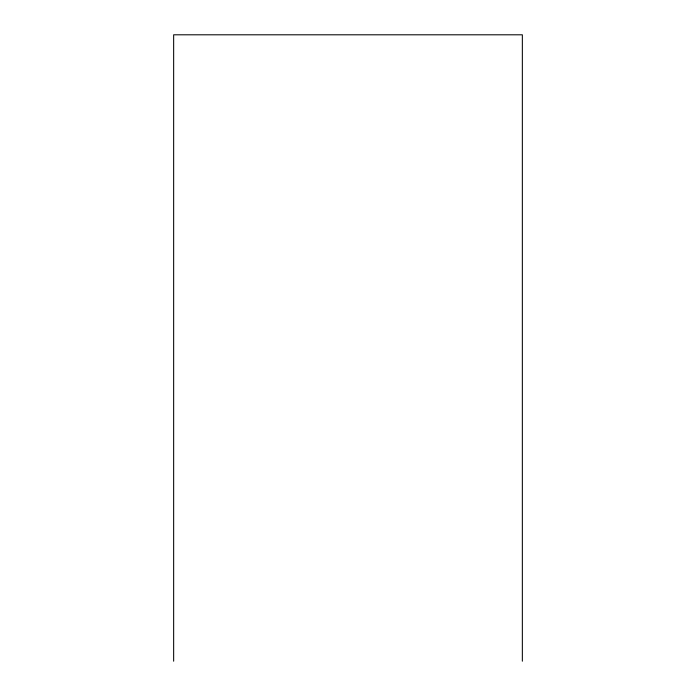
<?xml version="1.0" encoding="UTF-8"?>
<svg xmlns="http://www.w3.org/2000/svg" width="696" height="696" viewBox="0 0 696 696"><rect width="100%" height="100%" fill="white"/><g stroke="black" fill="none" stroke-linecap="round" stroke-linejoin="round"><path stroke-width="1.04" d="M522.348 661.2L522.348 34.8L173.652 34.8L173.652 661.2"/></g></svg>
